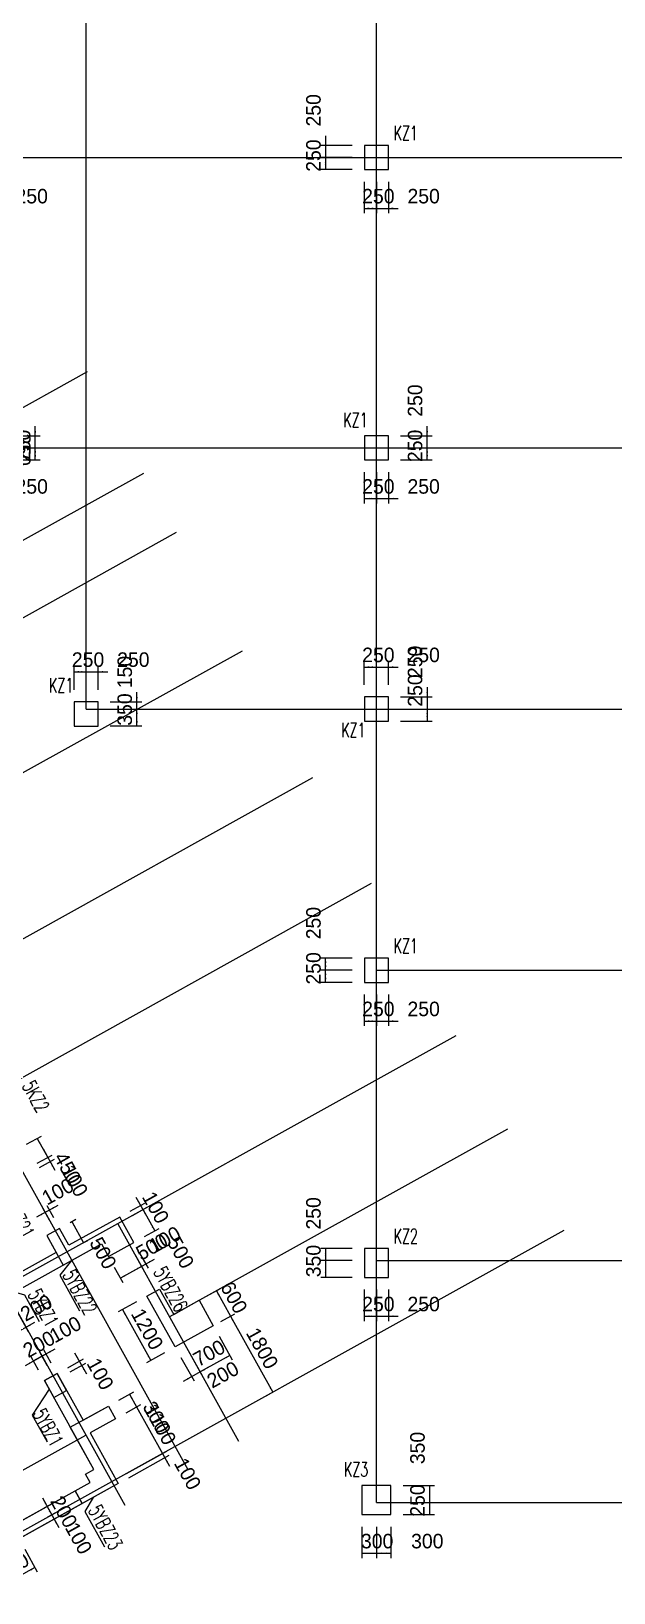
# Model space of a CAD drawing. Extents: x 387171 to 699106, y 11966 to 245688.
# Drawn here: x 517524 to 529563, y 98222 to 130499 of the extents above; entities that cross this region are included whole.
import ezdxf

# ---------------------------------------------------------------- set-up
doc = ezdxf.new("R2010")
doc.units = 0
doc.header["$LTSCALE"] = 100
doc.header["$MEASUREMENT"] = 0
for name, color, linetype in [('22000', 2, 'Continuous'), ('b边缘构件', 235, 'Continuous'), ('COLU', 7, 'Continuous'), ('DIM', 3, 'Continuous'), ('DOTE', 253, 'Continuous'), ('NUM', 7, 'Continuous'), ('wall-主楼', 2, 'Continuous'), ('Y阴影', 254, 'Continuous'), ('小尺寸', 4, 'Continuous'), ('边缘构件标注', 1, 'Continuous')]:
    doc.layers.add(name, color=color, linetype=linetype)
doc.styles.get("Standard").update_dxf_attribs({"font": 'standard'})
doc.styles.add('tk', font='tk')
doc.dimstyles.get("Standard").update_dxf_attribs({"dimtxt": 300, "dimasz": 100, "dimexe": 100, "dimexo": 250, "dimgap": 100, "dimtad": 0, "dimtoh": 1, "dimdec": 0, "dimdsep": 46, "dimcen": 0.09, "dimclrt": 7, "dimadec": 0, "dimazin": 0, "dimtfac": 1, "dimtdec": 4, "dimtofl": 0, "dimtmove": 0, "dimatfit": 3, "dimfxl": 1, "dimtolj": 1, "dimtzin": 0, "dimarcsym": 0})

# ---------------------------------------------------------------- blocks, each defined once
blk = doc.blocks.new('*D742')
at = {"layer": '小尺寸', "color": 0, "linetype": 'ByBlock', "lineweight": -2}
for p, q in [((517429, 107493), (517735, 107662)), ((517648, 107614), (517866, 107220)), ((517648, 107099), (517954, 107269))]:
    blk.add_line(p, q, dxfattribs=at)
for points in [[(517648, 107614), (517711, 107535), (517682, 107518)], [(517866, 107220), (517803, 107300), (517832, 107316)]]:
    blk.add_solid(points, dxfattribs=at)
at = {"layer": '小尺寸', "color": 7, "linetype": 'Continuous', "lineweight": -2, "insert": (518274, 107002), "char_height": 300, "width": 576.67, "attachment_point": 5, "rotation": 299.0454, "style": 'tk'}
blk.add_mtext('450', dxfattribs=at)
blk = doc.blocks.new('*D1671')
at = {"layer": '小尺寸', "color": 0, "linetype": 'ByBlock', "lineweight": -2}
for p, q in [((517648, 107099), (517954, 107269)), ((517696, 107012), (518002, 107182)), ((517769, 107395), (518012, 106958))]:
    blk.add_line(p, q, dxfattribs=at)
for points in [[(517866, 107220), (517803, 107300), (517832, 107316)], [(517915, 107133), (517978, 107054), (517949, 107038)]]:
    blk.add_solid(points, dxfattribs=at)
at = {"layer": '小尺寸', "color": 7, "linetype": 'Continuous', "lineweight": -2, "insert": (518420, 106738), "char_height": 300, "width": 476.67, "attachment_point": 5, "rotation": 299.0454, "style": 'tk'}
blk.add_mtext('100', dxfattribs=at)
blk = doc.blocks.new('*D1265')
at = {"layer": '小尺寸', "color": 0, "linetype": 'ByBlock', "lineweight": -2}
for p, q in [((518074, 106230), (517636, 105987)), ((517988, 105972), (517850, 106220)), ((517900, 105924), (517763, 106171))]:
    blk.add_line(p, q, dxfattribs=at)
for points in [[(517899, 106133), (517978, 106196), (517994, 106167)], [(517811, 106084), (517732, 106021), (517716, 106050)]]:
    blk.add_solid(points, dxfattribs=at)
at = {"layer": '小尺寸', "color": 7, "linetype": 'Continuous', "lineweight": -2, "insert": (518073, 106515), "char_height": 300, "width": 476.67, "attachment_point": 5, "rotation": 29.0454, "style": 'tk'}
blk.add_mtext('100', dxfattribs=at)
blk = doc.blocks.new('*D2150')
at = {"layer": '小尺寸', "color": 0, "linetype": 'ByBlock', "lineweight": -2}
for p, q in [((519571, 106108), (519873, 106276)), ((519689, 106402), (519932, 105965)), ((519619, 106021), (519922, 106189))]:
    blk.add_line(p, q, dxfattribs=at)
for points in [[(519786, 106228), (519723, 106307), (519752, 106323)], [(519834, 106140), (519898, 106061), (519868, 106045)]]:
    blk.add_solid(points, dxfattribs=at)
at = {"layer": '小尺寸', "color": 7, "linetype": 'Continuous', "lineweight": -2, "insert": (520095, 106186), "char_height": 300, "width": 476.67, "attachment_point": 5, "rotation": 299.0454, "style": 'tk'}
blk.add_mtext('100', dxfattribs=at)
blk = doc.blocks.new('*D2031')
at = {"layer": '小尺寸', "color": 0, "linetype": 'ByBlock', "lineweight": -2}
for p, q in [((519619, 106021), (519922, 106189)), ((519834, 106140), (520077, 105703)), ((519862, 105584), (520165, 105752))]:
    blk.add_line(p, q, dxfattribs=at)
for points in [[(519834, 106140), (519898, 106061), (519868, 106045)], [(520077, 105703), (520014, 105782), (520043, 105799)]]:
    blk.add_solid(points, dxfattribs=at)
at = {"layer": '小尺寸', "color": 7, "linetype": 'Continuous', "lineweight": -2, "insert": (520612, 105255), "char_height": 300, "width": 566.67, "attachment_point": 5, "rotation": 299.0454, "style": 'tk'}
blk.add_mtext('500', dxfattribs=at)
blk = doc.blocks.new('*D1810')
at = {"layer": '小尺寸', "color": 0, "linetype": 'ByBlock', "lineweight": -2}
for p, q in [((521406, 103524), (521676, 103039)), ((520794, 103184), (521064, 102699)), ((521627, 103126), (521015, 102786))]:
    blk.add_line(p, q, dxfattribs=at)
for points in [[(521627, 103126), (521548, 103063), (521532, 103092)], [(521015, 102786), (521095, 102850), (521111, 102820)]]:
    blk.add_solid(points, dxfattribs=at)
at = {"layer": '小尺寸', "color": 7, "linetype": 'Continuous', "lineweight": -2, "insert": (521200, 103175), "char_height": 300, "width": 566.67, "attachment_point": 5, "rotation": 29.0454, "style": 'tk'}
blk.add_mtext('700', dxfattribs=at)
blk = doc.blocks.new('*D2563')
at = {"layer": '小尺寸', "color": 0, "linetype": 'ByBlock', "lineweight": -2}
for p, q in [((520619, 103087), (520889, 102602)), ((520794, 103184), (521064, 102699)), ((521190, 102884), (520665, 102592))]:
    blk.add_line(p, q, dxfattribs=at)
for points in [[(520840, 102689), (520761, 102626), (520745, 102655)], [(521015, 102786), (521095, 102850), (521111, 102820)]]:
    blk.add_solid(points, dxfattribs=at)
at = {"layer": '小尺寸', "color": 7, "linetype": 'Continuous', "lineweight": -2, "insert": (521485, 102731), "char_height": 300, "width": 566.67, "attachment_point": 5, "rotation": 29.0454, "style": 'tk'}
blk.add_mtext('200', dxfattribs=at)
blk = doc.blocks.new('*D2293')
at = {"layer": '小尺寸', "color": 0, "linetype": 'ByBlock', "lineweight": -2}
for p, q in [((519765, 105244), (519940, 104929)), ((520066, 105114), (519629, 104871)), ((519678, 105195), (519852, 104881))]:
    blk.add_line(p, q, dxfattribs=at)
for points in [[(519804, 104968), (519724, 104905), (519708, 104934)], [(519891, 105017), (519970, 105080), (519987, 105051)]]:
    blk.add_solid(points, dxfattribs=at)
at = {"layer": '小尺寸', "color": 7, "linetype": 'Continuous', "lineweight": -2, "insert": (520286, 105522), "char_height": 300, "width": 476.67, "attachment_point": 5, "rotation": 29.0454, "style": 'tk'}
blk.add_mtext('100', dxfattribs=at)
blk = doc.blocks.new('*D3406')
at = {"layer": '小尺寸', "color": 0, "linetype": 'ByBlock', "lineweight": -2}
for p, q in [((521149, 104354), (521438, 104514)), ((521350, 104465), (521641, 103941)), ((521440, 103829), (521729, 103990))]:
    blk.add_line(p, q, dxfattribs=at)
for points in [[(521350, 104465), (521413, 104386), (521384, 104370)], [(521641, 103941), (521578, 104020), (521607, 104037)]]:
    blk.add_solid(points, dxfattribs=at)
at = {"layer": '小尺寸', "color": 7, "linetype": 'Continuous', "lineweight": -2, "insert": (521714, 104325), "char_height": 300, "width": 556.67, "attachment_point": 5, "rotation": 299.0454, "style": 'tk'}
blk.add_mtext('600', dxfattribs=at)
blk = doc.blocks.new('*D3154')
at = {"layer": '小尺寸', "color": 0, "linetype": 'ByBlock', "lineweight": -2}
for p, q in [((516997, 104049), (517289, 103523)), ((517171, 104146), (517464, 103620)), ((517590, 103805), (517065, 103514))]:
    blk.add_line(p, q, dxfattribs=at)
for points in [[(517240, 103611), (517161, 103548), (517145, 103577)], [(517415, 103708), (517494, 103771), (517511, 103742)]]:
    blk.add_solid(points, dxfattribs=at)
at = {"layer": '小尺寸', "color": 7, "linetype": 'Continuous', "lineweight": -2, "insert": (517629, 104112), "char_height": 300, "width": 566.67, "attachment_point": 5, "rotation": 29.0454, "style": 'tk'}
blk.add_mtext('200', dxfattribs=at)
blk = doc.blocks.new('*D3905')
at = {"layer": '小尺寸', "color": 0, "linetype": 'ByBlock', "lineweight": -2}
for p, q in [((519337, 102204), (519644, 102374)), ((519556, 102326), (519702, 102063)), ((519483, 101941), (519789, 102112))]:
    blk.add_line(p, q, dxfattribs=at)
for points in [[(519556, 102326), (519619, 102246), (519590, 102230)], [(519702, 102063), (519639, 102143), (519668, 102159)]]:
    blk.add_solid(points, dxfattribs=at)
at = {"layer": '小尺寸', "color": 7, "linetype": 'Continuous', "lineweight": -2, "insert": (520107, 101850), "char_height": 300, "width": 566.67, "attachment_point": 5, "rotation": 299.0454, "style": 'tk'}
blk.add_mtext('300', dxfattribs=at)
blk = doc.blocks.new('*D3660')
at = {"layer": '小尺寸', "color": 0, "linetype": 'ByBlock', "lineweight": -2}
for p, q in [((519483, 101941), (519789, 102112)), ((519702, 102063), (520236, 101101)), ((520017, 100980), (520324, 101150))]:
    blk.add_line(p, q, dxfattribs=at)
for points in [[(519702, 102063), (519765, 101984), (519736, 101968)], [(520236, 101101), (520173, 101181), (520202, 101197)]]:
    blk.add_solid(points, dxfattribs=at)
at = {"layer": '小尺寸', "color": 7, "linetype": 'Continuous', "lineweight": -2, "insert": (520188, 101704), "char_height": 300, "width": 685, "attachment_point": 5, "rotation": 299.0454, "style": 'tk'}
blk.add_mtext('1100', dxfattribs=at)
blk = doc.blocks.new('*D3539')
at = {"layer": '小尺寸', "color": 0, "linetype": 'ByBlock', "lineweight": -2}
for p, q in [((518010, 103255), (517572, 103013)), ((517851, 102923), (517699, 103197)), ((517939, 102971), (517786, 103246))]:
    blk.add_line(p, q, dxfattribs=at)
for points in [[(517747, 103110), (517668, 103047), (517652, 103076)], [(517835, 103158), (517914, 103221), (517930, 103192)]]:
    blk.add_solid(points, dxfattribs=at)
at = {"layer": '小尺寸', "color": 7, "linetype": 'Continuous', "lineweight": -2, "insert": (518229, 103663), "char_height": 300, "width": 476.67, "attachment_point": 5, "rotation": 29.0454, "style": 'tk'}
blk.add_mtext('100', dxfattribs=at)
blk = doc.blocks.new('*D4460')
at = {"layer": '小尺寸', "color": 0, "linetype": 'ByBlock', "lineweight": -2}
for p, q in [((517922, 103207), (517398, 102915)), ((517676, 102825), (517524, 103100)), ((517851, 102923), (517699, 103197))]:
    blk.add_line(p, q, dxfattribs=at)
for points in [[(517572, 103013), (517493, 102949), (517477, 102979)], [(517747, 103110), (517827, 103173), (517843, 103144)]]:
    blk.add_solid(points, dxfattribs=at)
at = {"layer": '小尺寸', "color": 7, "linetype": 'Continuous', "lineweight": -2, "insert": (517683, 103360), "char_height": 300, "width": 566.67, "attachment_point": 5, "rotation": 29.0454, "style": 'tk'}
blk.add_mtext('200', dxfattribs=at)
blk = doc.blocks.new('*D4053')
at = {"layer": '小尺寸', "color": 0, "linetype": 'ByBlock', "lineweight": -2}
for p, q in [((518279, 102874), (518606, 103056)), ((518327, 102787), (518654, 102968)), ((518421, 103182), (518664, 102745))]:
    blk.add_line(p, q, dxfattribs=at)
for points in [[(518518, 103007), (518455, 103086), (518484, 103102)], [(518567, 102920), (518630, 102840), (518601, 102824)]]:
    blk.add_solid(points, dxfattribs=at)
at = {"layer": '小尺寸', "color": 7, "linetype": 'Continuous', "lineweight": -2, "insert": (518950, 102745), "char_height": 300, "width": 476.67, "attachment_point": 5, "rotation": 299.0454, "style": 'tk'}
blk.add_mtext('100', dxfattribs=at)
blk = doc.blocks.new('*D226')
at = {"layer": '小尺寸', "color": 0, "linetype": 'ByBlock', "lineweight": -2}
for p, q in [((517755, 100181), (518046, 99657)), ((518215, 100208), (517765, 99958)), ((518312, 100033), (517862, 99783))]:
    blk.add_line(p, q, dxfattribs=at)
for points in [[(517852, 100006), (517789, 100086), (517818, 100102)], [(517949, 99831), (518012, 99752), (517983, 99736)]]:
    blk.add_solid(points, dxfattribs=at)
at = {"layer": '小尺寸', "color": 7, "linetype": 'Continuous', "lineweight": -2, "insert": (518199, 99896), "char_height": 300, "width": 566.67, "attachment_point": 5, "rotation": 299.0454, "style": 'tk'}
blk.add_mtext('200', dxfattribs=at)
blk = doc.blocks.new('*D107')
at = {"layer": '小尺寸', "color": 0, "linetype": 'ByBlock', "lineweight": -2}
for p, q in [((517852, 100006), (518095, 99569)), ((518312, 100033), (517862, 99783)), ((518361, 99945), (517910, 99695))]:
    blk.add_line(p, q, dxfattribs=at)
for points in [[(517949, 99831), (517886, 99911), (517915, 99927)], [(517998, 99744), (518061, 99665), (518032, 99648)]]:
    blk.add_solid(points, dxfattribs=at)
at = {"layer": '小尺寸', "color": 7, "linetype": 'Continuous', "lineweight": -2, "insert": (518503, 99349), "char_height": 300, "width": 476.67, "attachment_point": 5, "rotation": 299.0454, "style": 'tk'}
blk.add_mtext('100', dxfattribs=at)
blk = doc.blocks.new('*D1057')
at = {"layer": '小尺寸', "color": 0, "linetype": 'ByBlock', "lineweight": -2}
for p, q in [((517389, 99120), (517648, 98654)), ((516734, 98756), (516993, 98290)), ((517600, 98741), (516944, 98377))]:
    blk.add_line(p, q, dxfattribs=at)
for points in [[(517600, 98741), (517520, 98678), (517504, 98707)], [(516944, 98377), (517023, 98440), (517040, 98411)]]:
    blk.add_solid(points, dxfattribs=at)
at = {"layer": '小尺寸', "color": 7, "linetype": 'Continuous', "lineweight": -2, "insert": (517150, 98778), "char_height": 300, "width": 566.67, "attachment_point": 5, "rotation": 29.0454, "style": 'tk'}
blk.add_mtext('750', dxfattribs=at)
blk = doc.blocks.new('*D2709')
at = {"layer": '小尺寸', "color": 0, "linetype": 'ByBlock', "lineweight": -2}
for p, q in [((519240, 104952), (519415, 104638)), ((519804, 104968), (519366, 104725)), ((519678, 105195), (519852, 104881))]:
    blk.add_line(p, q, dxfattribs=at)
for points in [[(519804, 104968), (519724, 104905), (519708, 104934)], [(519366, 104725), (519446, 104788), (519462, 104759)]]:
    blk.add_solid(points, dxfattribs=at)
at = {"layer": '小尺寸', "color": 7, "linetype": 'Continuous', "lineweight": -2, "insert": (520017, 105373), "char_height": 300, "width": 566.67, "attachment_point": 5, "rotation": 29.0454, "style": 'tk'}
blk.add_mtext('500', dxfattribs=at)
blk = doc.blocks.new('*D1313')
at = {"layer": '小尺寸', "color": 0, "linetype": 'ByBlock', "lineweight": -2}
for p, q in [((519697, 104233), (519324, 104026)), ((519411, 104075), (519994, 103026)), ((520279, 103184), (519906, 102977))]:
    blk.add_line(p, q, dxfattribs=at)
for points in [[(519411, 104075), (519474, 103995), (519445, 103979)], [(519994, 103026), (519931, 103105), (519960, 103121)]]:
    blk.add_solid(points, dxfattribs=at)
at = {"layer": '小尺寸', "color": 7, "linetype": 'Continuous', "lineweight": -2, "insert": (519921, 103672), "char_height": 300, "width": 690, "attachment_point": 5, "rotation": 299.0454, "style": 'tk'}
blk.add_mtext('1200', dxfattribs=at)
blk = doc.blocks.new('*D2200')
at = {"layer": '小尺寸', "color": 0, "linetype": 'ByBlock', "lineweight": -2}
for p, q in [((521503, 103864), (521729, 103990)), ((521641, 103941), (522515, 102367)), ((522377, 102290), (522603, 102416))]:
    blk.add_line(p, q, dxfattribs=at)
for points in [[(521641, 103941), (521705, 103862), (521675, 103846)], [(522515, 102367), (522452, 102447), (522481, 102463)]]:
    blk.add_solid(points, dxfattribs=at)
at = {"layer": '小尺寸', "color": 7, "linetype": 'Continuous', "lineweight": -2, "insert": (522297, 103276), "char_height": 300, "width": 690, "attachment_point": 5, "rotation": 299.0454, "style": 'tk'}
blk.add_mtext('1800', dxfattribs=at)
blk = doc.blocks.new('*D2074')
at = {"layer": '小尺寸', "color": 0, "linetype": 'ByBlock', "lineweight": -2}
for p, q in [((519492, 100688), (520324, 101150)), ((519541, 100601), (520372, 101063)), ((520139, 101276), (520382, 100839))]:
    blk.add_line(p, q, dxfattribs=at)
for points in [[(520236, 101101), (520173, 101181), (520202, 101197)], [(520285, 101014), (520348, 100935), (520319, 100919)]]:
    blk.add_solid(points, dxfattribs=at)
at = {"layer": '小尺寸', "color": 7, "linetype": 'Continuous', "lineweight": -2, "insert": (520756, 100680), "char_height": 300, "width": 476.67, "attachment_point": 5, "rotation": 299.0454, "style": 'tk'}
blk.add_mtext('100', dxfattribs=at)
blk = doc.blocks.new('*D3037')
at = {"layer": '小尺寸', "color": 0, "linetype": 'ByBlock', "lineweight": -2}
for p, q in [((518328, 105875), (518449, 105943)), ((518362, 105894), (518605, 105457)), ((518570, 105438), (518692, 105506))]:
    blk.add_line(p, q, dxfattribs=at)
for points in [[(518362, 105894), (518425, 105815), (518396, 105799)], [(518605, 105457), (518542, 105536), (518571, 105553)]]:
    blk.add_solid(points, dxfattribs=at)
at = {"layer": '小尺寸', "color": 7, "linetype": 'Continuous', "lineweight": -2, "insert": (519009, 105243), "char_height": 300, "width": 566.67, "attachment_point": 5, "rotation": 299.0454, "style": 'tk'}
blk.add_mtext('500', dxfattribs=at)
blk = doc.blocks.new('*D2966')
at = {"layer": 'DIM', "color": 0, "linetype": 'ByBlock', "lineweight": -2}
for p, q in [((518408, 116888), (518408, 117358)), ((518408, 117258), (518658, 117258)), ((518658, 116888), (518658, 117358))]:
    blk.add_line(p, q, dxfattribs=at)
for points in [[(518408, 117258), (518508, 117275), (518508, 117242)], [(518658, 117258), (518558, 117242), (518558, 117275)]]:
    blk.add_solid(points, dxfattribs=at)
at = {"layer": 'DIM', "color": 7, "linetype": 'Continuous', "lineweight": -2, "insert": (518698, 117508), "char_height": 300, "width": 566.67, "attachment_point": 5, "style": 'tk'}
blk.add_mtext('250', dxfattribs=at)
blk = doc.blocks.new('*D2835')
at = {"layer": 'DIM', "color": 0, "linetype": 'ByBlock', "lineweight": -2}
for p, q in [((518458, 117258), (519108, 117258)), ((518658, 116888), (518658, 117358)), ((518908, 116888), (518908, 117358))]:
    blk.add_line(p, q, dxfattribs=at)
for points in [[(518658, 117258), (518558, 117242), (518558, 117275)], [(518908, 117258), (519008, 117275), (519008, 117242)]]:
    blk.add_solid(points, dxfattribs=at)
at = {"layer": 'DIM', "color": 7, "linetype": 'Continuous', "lineweight": -2, "insert": (519634, 117508), "char_height": 300, "width": 566.67, "attachment_point": 5, "style": 'tk'}
blk.add_mtext('250', dxfattribs=at)
blk = doc.blocks.new('*D3747')
at = {"layer": 'DIM', "color": 0, "linetype": 'ByBlock', "lineweight": -2}
for p, q in [((519158, 116488), (519808, 116488)), ((519708, 116138), (519708, 116488)), ((519158, 116138), (519808, 116138))]:
    blk.add_line(p, q, dxfattribs=at)
for points in [[(519708, 116488), (519725, 116388), (519691, 116388)], [(519708, 116138), (519691, 116238), (519725, 116238)]]:
    blk.add_solid(points, dxfattribs=at)
at = {"layer": 'DIM', "color": 7, "linetype": 'Continuous', "lineweight": -2, "insert": (519458, 116478), "char_height": 300, "width": 566.67, "attachment_point": 5, "rotation": 90, "style": 'tk'}
blk.add_mtext('350', dxfattribs=at)
blk = doc.blocks.new('*D3350')
at = {"layer": 'DIM', "color": 0, "linetype": 'ByBlock', "lineweight": -2}
for p, q in [((519158, 116638), (519808, 116638)), ((519708, 116288), (519708, 116838)), ((519158, 116488), (519808, 116488))]:
    blk.add_line(p, q, dxfattribs=at)
for points in [[(519708, 116638), (519691, 116738), (519725, 116738)], [(519708, 116488), (519725, 116388), (519691, 116388)]]:
    blk.add_solid(points, dxfattribs=at)
at = {"layer": 'DIM', "color": 7, "linetype": 'Continuous', "lineweight": -2, "insert": (519458, 117253), "char_height": 300, "width": 476.67, "attachment_point": 5, "rotation": 90, "style": 'tk'}
blk.add_mtext('150', dxfattribs=at)
blk = doc.blocks.new('*D658')
at = {"layer": 'DIM', "color": 0, "linetype": 'ByBlock', "lineweight": -2}
for p, q in [((516558, 127388), (516558, 126738)), ((516808, 127388), (516808, 126738)), ((516358, 126838), (517008, 126838))]:
    blk.add_line(p, q, dxfattribs=at)
for points in [[(516558, 126838), (516458, 126821), (516458, 126855)], [(516808, 126838), (516908, 126855), (516908, 126821)]]:
    blk.add_solid(points, dxfattribs=at)
at = {"layer": 'DIM', "color": 7, "linetype": 'Continuous', "lineweight": -2, "insert": (517534, 127088), "char_height": 300, "width": 566.67, "attachment_point": 5, "style": 'tk'}
blk.add_mtext('250', dxfattribs=at)
blk = doc.blocks.new('*D1120')
at = {"layer": 'DIM', "color": 0, "linetype": 'ByBlock', "lineweight": -2}
for p, q in [((523608, 128338), (523608, 127688)), ((524158, 128138), (523508, 128138)), ((524158, 127888), (523508, 127888))]:
    blk.add_line(p, q, dxfattribs=at)
for points in [[(523608, 128138), (523591, 128238), (523625, 128238)], [(523608, 127888), (523625, 127788), (523591, 127788)]]:
    blk.add_solid(points, dxfattribs=at)
at = {"layer": 'DIM', "color": 7, "linetype": 'Continuous', "lineweight": -2, "insert": (523358, 128864), "char_height": 300, "width": 566.67, "attachment_point": 5, "rotation": 90, "style": 'tk'}
blk.add_mtext('250', dxfattribs=at)
blk = doc.blocks.new('*D862')
at = {"layer": 'DIM', "color": 0, "linetype": 'ByBlock', "lineweight": -2}
for p, q in [((524158, 127888), (523508, 127888)), ((523608, 127888), (523608, 127638)), ((524158, 127638), (523508, 127638))]:
    blk.add_line(p, q, dxfattribs=at)
for points in [[(523608, 127888), (523625, 127788), (523591, 127788)], [(523608, 127638), (523591, 127738), (523625, 127738)]]:
    blk.add_solid(points, dxfattribs=at)
at = {"layer": 'DIM', "color": 7, "linetype": 'Continuous', "lineweight": -2, "insert": (523358, 127928), "char_height": 300, "width": 566.67, "attachment_point": 5, "rotation": 90, "style": 'tk'}
blk.add_mtext('250', dxfattribs=at)
blk = doc.blocks.new('*D1906')
at = {"layer": 'DIM', "color": 0, "linetype": 'ByBlock', "lineweight": -2}
for p, q in [((524408, 127388), (524408, 126738)), ((524658, 127388), (524658, 126738)), ((524408, 126838), (524658, 126838))]:
    blk.add_line(p, q, dxfattribs=at)
for points in [[(524408, 126838), (524508, 126855), (524508, 126821)], [(524658, 126838), (524558, 126821), (524558, 126855)]]:
    blk.add_solid(points, dxfattribs=at)
at = {"layer": 'DIM', "color": 7, "linetype": 'Continuous', "lineweight": -2, "insert": (524698, 127088), "char_height": 300, "width": 566.67, "attachment_point": 5, "style": 'tk'}
blk.add_mtext('250', dxfattribs=at)
blk = doc.blocks.new('*D1661')
at = {"layer": 'DIM', "color": 0, "linetype": 'ByBlock', "lineweight": -2}
for p, q in [((524658, 127388), (524658, 126738)), ((524908, 127388), (524908, 126738)), ((524458, 126838), (525108, 126838))]:
    blk.add_line(p, q, dxfattribs=at)
for points in [[(524658, 126838), (524558, 126821), (524558, 126855)], [(524908, 126838), (525008, 126855), (525008, 126821)]]:
    blk.add_solid(points, dxfattribs=at)
at = {"layer": 'DIM', "color": 7, "linetype": 'Continuous', "lineweight": -2, "insert": (525634, 127088), "char_height": 300, "width": 566.67, "attachment_point": 5, "style": 'tk'}
blk.add_mtext('250', dxfattribs=at)
blk = doc.blocks.new('*D3745')
at = {"layer": 'DIM', "color": 0, "linetype": 'ByBlock', "lineweight": -2}
for p, q in [((516558, 121388), (516558, 120738)), ((516808, 121388), (516808, 120738)), ((516358, 120838), (517008, 120838))]:
    blk.add_line(p, q, dxfattribs=at)
for points in [[(516558, 120838), (516458, 120821), (516458, 120855)], [(516808, 120838), (516908, 120855), (516908, 120821)]]:
    blk.add_solid(points, dxfattribs=at)
at = {"layer": 'DIM', "color": 7, "linetype": 'Continuous', "lineweight": -2, "insert": (517534, 121088), "char_height": 300, "width": 566.67, "attachment_point": 5, "style": 'tk'}
blk.add_mtext('250', dxfattribs=at)
blk = doc.blocks.new('*D3349')
at = {"layer": 'DIM', "color": 0, "linetype": 'ByBlock', "lineweight": -2}
for p, q in [((517058, 121888), (517708, 121888)), ((517608, 121638), (517608, 121888)), ((517058, 121638), (517708, 121638))]:
    blk.add_line(p, q, dxfattribs=at)
for points in [[(517608, 121888), (517625, 121788), (517591, 121788)], [(517608, 121638), (517591, 121738), (517625, 121738)]]:
    blk.add_solid(points, dxfattribs=at)
at = {"layer": 'DIM', "color": 7, "linetype": 'Continuous', "lineweight": -2, "insert": (517358, 121928), "char_height": 300, "width": 566.67, "attachment_point": 5, "rotation": 90, "style": 'tk'}
blk.add_mtext('250', dxfattribs=at)
blk = doc.blocks.new('*D4237')
at = {"layer": 'DIM', "color": 0, "linetype": 'ByBlock', "lineweight": -2}
for p, q in [((517608, 121688), (517608, 122338)), ((517058, 122138), (517708, 122138)), ((517058, 121888), (517708, 121888))]:
    blk.add_line(p, q, dxfattribs=at)
for points in [[(517608, 122138), (517591, 122238), (517625, 122238)], [(517608, 121888), (517625, 121788), (517591, 121788)]]:
    blk.add_solid(points, dxfattribs=at)
at = {"layer": 'DIM', "color": 7, "linetype": 'Continuous', "lineweight": -2, "insert": (517358, 121848), "char_height": 300, "width": 566.67, "attachment_point": 5, "rotation": 270, "style": 'tk'}
blk.add_mtext('250', dxfattribs=at)
blk = doc.blocks.new('*D2543')
at = {"layer": 'DIM', "color": 0, "linetype": 'ByBlock', "lineweight": -2}
for p, q in [((524408, 121388), (524408, 120738)), ((524658, 121388), (524658, 120738)), ((524408, 120838), (524658, 120838))]:
    blk.add_line(p, q, dxfattribs=at)
for points in [[(524408, 120838), (524508, 120855), (524508, 120821)], [(524658, 120838), (524558, 120821), (524558, 120855)]]:
    blk.add_solid(points, dxfattribs=at)
at = {"layer": 'DIM', "color": 7, "linetype": 'Continuous', "lineweight": -2, "insert": (524698, 121088), "char_height": 300, "width": 566.67, "attachment_point": 5, "style": 'tk'}
blk.add_mtext('250', dxfattribs=at)
blk = doc.blocks.new('*D3476')
at = {"layer": 'DIM', "color": 0, "linetype": 'ByBlock', "lineweight": -2}
for p, q in [((524658, 121388), (524658, 120738)), ((524908, 121388), (524908, 120738)), ((524458, 120838), (525108, 120838))]:
    blk.add_line(p, q, dxfattribs=at)
for points in [[(524658, 120838), (524558, 120821), (524558, 120855)], [(524908, 120838), (525008, 120855), (525008, 120821)]]:
    blk.add_solid(points, dxfattribs=at)
at = {"layer": 'DIM', "color": 7, "linetype": 'Continuous', "lineweight": -2, "insert": (525634, 121088), "char_height": 300, "width": 566.67, "attachment_point": 5, "style": 'tk'}
blk.add_mtext('250', dxfattribs=at)
blk = doc.blocks.new('*D3353')
at = {"layer": 'DIM', "color": 0, "linetype": 'ByBlock', "lineweight": -2}
for p, q in [((525158, 121888), (525808, 121888)), ((525708, 121638), (525708, 121888)), ((525158, 121638), (525808, 121638))]:
    blk.add_line(p, q, dxfattribs=at)
for points in [[(525708, 121888), (525725, 121788), (525691, 121788)], [(525708, 121638), (525691, 121738), (525725, 121738)]]:
    blk.add_solid(points, dxfattribs=at)
at = {"layer": 'DIM', "color": 7, "linetype": 'Continuous', "lineweight": -2, "insert": (525458, 121928), "char_height": 300, "width": 566.67, "attachment_point": 5, "rotation": 90, "style": 'tk'}
blk.add_mtext('250', dxfattribs=at)
blk = doc.blocks.new('*D4170')
at = {"layer": 'DIM', "color": 0, "linetype": 'ByBlock', "lineweight": -2}
for p, q in [((525708, 121688), (525708, 122338)), ((525158, 122138), (525808, 122138)), ((525158, 121888), (525808, 121888))]:
    blk.add_line(p, q, dxfattribs=at)
for points in [[(525708, 122138), (525691, 122238), (525725, 122238)], [(525708, 121888), (525725, 121788), (525691, 121788)]]:
    blk.add_solid(points, dxfattribs=at)
at = {"layer": 'DIM', "color": 7, "linetype": 'Continuous', "lineweight": -2, "insert": (525458, 122864), "char_height": 300, "width": 566.67, "attachment_point": 5, "rotation": 90, "style": 'tk'}
blk.add_mtext('250', dxfattribs=at)
blk = doc.blocks.new('*D688')
at = {"layer": 'DIM', "color": 0, "linetype": 'ByBlock', "lineweight": -2}
for p, q in [((525708, 116938), (525708, 116288)), ((525158, 116738), (525808, 116738)), ((525158, 116488), (525808, 116488))]:
    blk.add_line(p, q, dxfattribs=at)
for points in [[(525708, 116738), (525691, 116838), (525725, 116838)], [(525708, 116488), (525725, 116388), (525691, 116388)]]:
    blk.add_solid(points, dxfattribs=at)
at = {"layer": 'DIM', "color": 7, "linetype": 'Continuous', "lineweight": -2, "insert": (525458, 117464), "char_height": 300, "width": 566.67, "attachment_point": 5, "rotation": 90, "style": 'tk'}
blk.add_mtext('250', dxfattribs=at)
blk = doc.blocks.new('*D412')
at = {"layer": 'DIM', "color": 0, "linetype": 'ByBlock', "lineweight": -2}
for p, q in [((525158, 116488), (525808, 116488)), ((525158, 116238), (525808, 116238)), ((525708, 116488), (525708, 116238))]:
    blk.add_line(p, q, dxfattribs=at)
for points in [[(525708, 116488), (525725, 116388), (525691, 116388)], [(525708, 116238), (525691, 116338), (525725, 116338)]]:
    blk.add_solid(points, dxfattribs=at)
at = {"layer": 'DIM', "color": 7, "linetype": 'Continuous', "lineweight": -2, "insert": (525458, 116871), "char_height": 300, "width": 566.67, "attachment_point": 5, "rotation": 90, "style": 'tk'}
blk.add_mtext('250', dxfattribs=at)
blk = doc.blocks.new('*D1207')
at = {"layer": 'DIM', "color": 0, "linetype": 'ByBlock', "lineweight": -2}
for p, q in [((524408, 116988), (524408, 117456)), ((524408, 117356), (524658, 117356)), ((524658, 116988), (524658, 117456))]:
    blk.add_line(p, q, dxfattribs=at)
for points in [[(524408, 117356), (524508, 117373), (524508, 117340)], [(524658, 117356), (524558, 117340), (524558, 117373)]]:
    blk.add_solid(points, dxfattribs=at)
at = {"layer": 'DIM', "color": 7, "linetype": 'Continuous', "lineweight": -2, "insert": (524698, 117606), "char_height": 300, "width": 566.67, "attachment_point": 5, "style": 'tk'}
blk.add_mtext('250', dxfattribs=at)
blk = doc.blocks.new('*D1153')
at = {"layer": 'DIM', "color": 0, "linetype": 'ByBlock', "lineweight": -2}
for p, q in [((524458, 117356), (525108, 117356)), ((524658, 116988), (524658, 117456)), ((524908, 116988), (524908, 117456))]:
    blk.add_line(p, q, dxfattribs=at)
for points in [[(524658, 117356), (524558, 117340), (524558, 117373)], [(524908, 117356), (525008, 117373), (525008, 117340)]]:
    blk.add_solid(points, dxfattribs=at)
at = {"layer": 'DIM', "color": 7, "linetype": 'Continuous', "lineweight": -2, "insert": (525634, 117606), "char_height": 300, "width": 566.67, "attachment_point": 5, "style": 'tk'}
blk.add_mtext('250', dxfattribs=at)
blk = doc.blocks.new('*D1003')
at = {"layer": 'DIM', "color": 0, "linetype": 'ByBlock', "lineweight": -2}
for p, q in [((524408, 110588), (524408, 109938)), ((524658, 110588), (524658, 109938)), ((524408, 110038), (524658, 110038))]:
    blk.add_line(p, q, dxfattribs=at)
for points in [[(524408, 110038), (524508, 110055), (524508, 110021)], [(524658, 110038), (524558, 110021), (524558, 110055)]]:
    blk.add_solid(points, dxfattribs=at)
at = {"layer": 'DIM', "color": 7, "linetype": 'Continuous', "lineweight": -2, "insert": (524698, 110288), "char_height": 300, "width": 566.67, "attachment_point": 5, "style": 'tk'}
blk.add_mtext('250', dxfattribs=at)
blk = doc.blocks.new('*D902')
at = {"layer": 'DIM', "color": 0, "linetype": 'ByBlock', "lineweight": -2}
for p, q in [((524658, 110588), (524658, 109938)), ((524908, 110588), (524908, 109938)), ((524458, 110038), (525108, 110038))]:
    blk.add_line(p, q, dxfattribs=at)
for points in [[(524658, 110038), (524558, 110021), (524558, 110055)], [(524908, 110038), (525008, 110055), (525008, 110021)]]:
    blk.add_solid(points, dxfattribs=at)
at = {"layer": 'DIM', "color": 7, "linetype": 'Continuous', "lineweight": -2, "insert": (525634, 110288), "char_height": 300, "width": 566.67, "attachment_point": 5, "style": 'tk'}
blk.add_mtext('250', dxfattribs=at)
blk = doc.blocks.new('*D529')
at = {"layer": 'DIM', "color": 0, "linetype": 'ByBlock', "lineweight": -2}
for p, q in [((524158, 111088), (523508, 111088)), ((523608, 110838), (523608, 111088)), ((524158, 110838), (523508, 110838))]:
    blk.add_line(p, q, dxfattribs=at)
for points in [[(523608, 111088), (523625, 110988), (523591, 110988)], [(523608, 110838), (523591, 110938), (523625, 110938)]]:
    blk.add_solid(points, dxfattribs=at)
at = {"layer": 'DIM', "color": 7, "linetype": 'Continuous', "lineweight": -2, "insert": (523358, 111128), "char_height": 300, "width": 566.67, "attachment_point": 5, "rotation": 90, "style": 'tk'}
blk.add_mtext('250', dxfattribs=at)
blk = doc.blocks.new('*D1457')
at = {"layer": 'DIM', "color": 0, "linetype": 'ByBlock', "lineweight": -2}
for p, q in [((524158, 111338), (523508, 111338)), ((524158, 111088), (523508, 111088)), ((523608, 111088), (523608, 111338))]:
    blk.add_line(p, q, dxfattribs=at)
for points in [[(523608, 111338), (523625, 111238), (523591, 111238)], [(523608, 111088), (523591, 111188), (523625, 111188)]]:
    blk.add_solid(points, dxfattribs=at)
at = {"layer": 'DIM', "color": 7, "linetype": 'Continuous', "lineweight": -2, "insert": (523358, 112064), "char_height": 300, "width": 566.67, "attachment_point": 5, "rotation": 90, "style": 'tk'}
blk.add_mtext('250', dxfattribs=at)
blk = doc.blocks.new('*D3662')
at = {"layer": 'DIM', "color": 0, "linetype": 'ByBlock', "lineweight": -2}
for p, q in [((524158, 105338), (523508, 105338)), ((523608, 105338), (523608, 105088)), ((524158, 105088), (523508, 105088))]:
    blk.add_line(p, q, dxfattribs=at)
for points in [[(523608, 105338), (523625, 105238), (523591, 105238)], [(523608, 105088), (523591, 105188), (523625, 105188)]]:
    blk.add_solid(points, dxfattribs=at)
at = {"layer": 'DIM', "color": 7, "linetype": 'Continuous', "lineweight": -2, "insert": (523358, 106064), "char_height": 300, "width": 566.67, "attachment_point": 5, "rotation": 90, "style": 'tk'}
blk.add_mtext('250', dxfattribs=at)
blk = doc.blocks.new('*D3526')
at = {"layer": 'DIM', "color": 0, "linetype": 'ByBlock', "lineweight": -2}
for p, q in [((524158, 105088), (523508, 105088)), ((523608, 105088), (523608, 104738)), ((524158, 104738), (523508, 104738))]:
    blk.add_line(p, q, dxfattribs=at)
for points in [[(523608, 105088), (523625, 104988), (523591, 104988)], [(523608, 104738), (523591, 104838), (523625, 104838)]]:
    blk.add_solid(points, dxfattribs=at)
at = {"layer": 'DIM', "color": 7, "linetype": 'Continuous', "lineweight": -2, "insert": (523358, 105078), "char_height": 300, "width": 566.67, "attachment_point": 5, "rotation": 90, "style": 'tk'}
blk.add_mtext('350', dxfattribs=at)
blk = doc.blocks.new('*D4366')
at = {"layer": 'DIM', "color": 0, "linetype": 'ByBlock', "lineweight": -2}
for p, q in [((524408, 104488), (524408, 103838)), ((524658, 104488), (524658, 103838)), ((524408, 103938), (524658, 103938))]:
    blk.add_line(p, q, dxfattribs=at)
for points in [[(524408, 103938), (524508, 103955), (524508, 103921)], [(524658, 103938), (524558, 103921), (524558, 103955)]]:
    blk.add_solid(points, dxfattribs=at)
at = {"layer": 'DIM', "color": 7, "linetype": 'Continuous', "lineweight": -2, "insert": (524698, 104188), "char_height": 300, "width": 566.67, "attachment_point": 5, "style": 'tk'}
blk.add_mtext('250', dxfattribs=at)
blk = doc.blocks.new('*D4102')
at = {"layer": 'DIM', "color": 0, "linetype": 'ByBlock', "lineweight": -2}
for p, q in [((524658, 104488), (524658, 103838)), ((524908, 104488), (524908, 103838)), ((524458, 103938), (525108, 103938))]:
    blk.add_line(p, q, dxfattribs=at)
for points in [[(524658, 103938), (524558, 103921), (524558, 103955)], [(524908, 103938), (525008, 103955), (525008, 103921)]]:
    blk.add_solid(points, dxfattribs=at)
at = {"layer": 'DIM', "color": 7, "linetype": 'Continuous', "lineweight": -2, "insert": (525634, 104188), "char_height": 300, "width": 566.67, "attachment_point": 5, "style": 'tk'}
blk.add_mtext('250', dxfattribs=at)
blk = doc.blocks.new('*D405')
at = {"layer": 'DIM', "color": 0, "linetype": 'ByBlock', "lineweight": -2}
for p, q in [((525208, 100438), (525858, 100438)), ((525758, 100438), (525758, 100088)), ((525208, 100088), (525858, 100088))]:
    blk.add_line(p, q, dxfattribs=at)
for points in [[(525758, 100438), (525775, 100338), (525741, 100338)], [(525758, 100088), (525741, 100188), (525775, 100188)]]:
    blk.add_solid(points, dxfattribs=at)
at = {"layer": 'DIM', "color": 7, "linetype": 'Continuous', "lineweight": -2, "insert": (525508, 101214), "char_height": 300, "width": 566.67, "attachment_point": 5, "rotation": 90, "style": 'tk'}
blk.add_mtext('350', dxfattribs=at)
blk = doc.blocks.new('*D123')
at = {"layer": 'DIM', "color": 0, "linetype": 'ByBlock', "lineweight": -2}
for p, q in [((525208, 100088), (525858, 100088)), ((525758, 100088), (525758, 99838)), ((525208, 99838), (525858, 99838))]:
    blk.add_line(p, q, dxfattribs=at)
for points in [[(525758, 100088), (525775, 99988), (525741, 99988)], [(525758, 99838), (525741, 99938), (525775, 99938)]]:
    blk.add_solid(points, dxfattribs=at)
at = {"layer": 'DIM', "color": 7, "linetype": 'Continuous', "lineweight": -2, "insert": (525508, 100128), "char_height": 300, "width": 566.67, "attachment_point": 5, "rotation": 90, "style": 'tk'}
blk.add_mtext('250', dxfattribs=at)
blk = doc.blocks.new('*D1000')
at = {"layer": 'DIM', "color": 0, "linetype": 'ByBlock', "lineweight": -2}
for p, q in [((524358, 99588), (524358, 98938)), ((524658, 99588), (524658, 98938)), ((524358, 99038), (524658, 99038))]:
    blk.add_line(p, q, dxfattribs=at)
for points in [[(524358, 99038), (524458, 99055), (524458, 99021)], [(524658, 99038), (524558, 99021), (524558, 99055)]]:
    blk.add_solid(points, dxfattribs=at)
at = {"layer": 'DIM', "color": 7, "linetype": 'Continuous', "lineweight": -2, "insert": (524673, 99288), "char_height": 300, "width": 566.67, "attachment_point": 5, "style": 'tk'}
blk.add_mtext('300', dxfattribs=at)
blk = doc.blocks.new('*D895')
at = {"layer": 'DIM', "color": 0, "linetype": 'ByBlock', "lineweight": -2}
for p, q in [((524658, 99588), (524658, 98938)), ((524958, 99588), (524958, 98938)), ((524658, 99038), (524958, 99038))]:
    blk.add_line(p, q, dxfattribs=at)
for points in [[(524658, 99038), (524758, 99055), (524758, 99021)], [(524958, 99038), (524858, 99021), (524858, 99055)]]:
    blk.add_solid(points, dxfattribs=at)
at = {"layer": 'DIM', "color": 7, "linetype": 'Continuous', "lineweight": -2, "insert": (525709, 99288), "char_height": 300, "width": 566.67, "attachment_point": 5, "style": 'tk'}
blk.add_mtext('300', dxfattribs=at)

msp = doc.modelspace()

# ---------------------------------------------------------------- hatches: boundary and pattern name
at = {"layer": 'Y阴影'}
h = msp.add_hatch(dxfattribs=at)
h.set_pattern_fill('ANSI31', color=256, scale=25, angle=-60.95463, style=0)
h.set_pattern_definition([])
h.paths.add_polyline_path([(517846.8, 105608.2), (518186.6, 104996.2), (518973.4, 105433.2), (519119.1, 105170.9), (519643.6, 105462.2), (519352.3, 105986.7), (518303.2, 105404.1), (518109, 105753.8)], flags=0)
h = msp.add_hatch(dxfattribs=at)
h.set_pattern_fill('ANSI31', color=256, scale=25, angle=-60.95463, style=0)
h.set_pattern_definition([])
h.paths.add_polyline_path([(520993.4, 104267.5), (521284.7, 103742.9), (520497.9, 103306), (519915, 104354.9), (520177.3, 104500.6), (520468.9, 103976.2)], flags=0)
h = msp.add_hatch(dxfattribs=at)
h.set_pattern_fill('ANSI31', color=256, scale=25, angle=-60.95463, style=0)
h.set_pattern_definition([])
h.paths.add_polyline_path([(518060, 102752.6), (517797.7, 102606.9), (517991.9, 102257.2), (518254.2, 102402.9)], flags=0)
h = msp.add_hatch(dxfattribs=at)
h.set_pattern_fill('ANSI31', color=256, scale=25, angle=-60.95463, style=0)
h.set_pattern_definition([])
h.paths.add_polyline_path([(518739.5, 100499.1), (518642.4, 100673.9), (518817.3, 100771), (518331.7, 101645.4), (519118.5, 102082.4), (519264.1, 101820.1), (518739.6, 101528.8), (519322.3, 100479.5), (518579.2, 100066.9), (518433.5, 100329.1)], flags=0)

# ---------------------------------------------------------------- linework, layer by layer
at = {"layer": '22000', "linetype": 'Continuous'}
msp.add_lwpolyline([(512119.9, 98824.7), (512338.4, 98431.2), (512513.3, 98528.3), (512610.6, 98353.6), (516107.3, 100295.5), (516544.3, 99508.7), (516719.1, 99605.8), (516816.2, 99431), (518739.5, 100499.1), (518642.4, 100673.9), (518817.3, 100771), (517797.7, 102606.9), (518060, 102752.5), (518594, 101790.9), (519118.5, 102082.4), (519264.1, 101820.1), (518739.6, 101528.8), (519322.3, 100479.5), (516524.8, 98925.9), (515990.7, 99887.6), (512318.9, 97848.5), (511857.7, 98679), (512119.9, 98824.7)], dxfattribs=at)
at = {"layer": 'b边缘构件'}
for points in [[(517846.8, 105608.2), (518186.6, 104996.2), (518973.4, 105433.2), (519119.1, 105170.9), (519643.6, 105462.2), (519352.3, 105986.7), (518303.2, 105404.1), (518109, 105753.8), (517846.8, 105608.2)], [(518060, 102752.6), (517797.7, 102606.9), (517991.9, 102257.2), (518254.2, 102402.9), (518060, 102752.6)]]:
    msp.add_lwpolyline(points, dxfattribs=at)
for points in [[(520993.4, 104267.5), (521284.7, 103742.9), (520497.9, 103306), (519915, 104354.9), (520177.3, 104500.6), (520468.9, 103976.2), (520993.4, 104267.5)], [(518739.5, 100499.1), (518642.4, 100673.9), (518817.3, 100771), (518331.7, 101645.4), (519118.5, 102082.4), (519264.1, 101820.1), (518739.6, 101528.8), (519322.3, 100479.5), (518579.2, 100066.9), (518433.5, 100329.1)]]:
    msp.add_lwpolyline(points, close=True, dxfattribs=at)
at = {"layer": 'COLU'}
for points in [[(524408.1, 127637.9), (524908.1, 127637.9), (524908.1, 128137.9), (524408.1, 128137.9)], [(524408.1, 121637.9), (524908.1, 121637.9), (524908.1, 122137.9), (524408.1, 122137.9)], [(518408.1, 116137.9), (518908.1, 116137.9), (518908.1, 116637.9), (518408.1, 116637.9)], [(524408.1, 116237.9), (524908.1, 116237.9), (524908.1, 116737.9), (524408.1, 116737.9)], [(524408.1, 110837.9), (524908.1, 110837.9), (524908.1, 111337.9), (524408.1, 111337.9)], [(524408.1, 104737.9), (524908.1, 104737.9), (524908.1, 105337.9), (524408.1, 105337.9)], [(524358.1, 99837.9), (524958.1, 99837.9), (524958.1, 100437.9), (524358.1, 100437.9)]]:
    msp.add_lwpolyline(points, close=True, dxfattribs=at)
at = {"layer": 'DOTE'}
for p, q in [((524658.1, 100087.9), (524658.1, 155487.9)), ((518658.1, 116487.9), (518658.1, 146357.9)), ((510308.1, 127887.9), (579258.1, 127887.9)), ((505982.4, 127384), (520761.7, 100771.3)), ((518678.5, 123456.7), (501899.6, 114138.6)), ((516558.1, 121887.9), (579258.1, 121887.9)), ((519843.8, 121358.5), (507873.1, 114710.7)), ((520522, 120137.3), (512488.1, 115669.3)), ((521882.9, 117686.8), (509912.2, 111038.9)), ((518658.1, 116487.9), (596358.1, 116487.9)), ((523339.4, 115064.1), (499320.8, 101725.4)), ((524551.6, 112881.2), (516517.8, 108413.1)), ((524658.1, 111087.9), (596358.1, 111087.9)), ((526300.9, 109731.2), (502282.3, 96392.6)), ((527369, 107807.9), (520381.5, 103927.4)), ((528534.2, 105709.7), (504515.6, 92371.1)), ((519314.3, 105849.1), (521810.8, 101353.9)), ((524658.1, 105087.9), (587358.1, 105087.9)), ((516954.7, 104536.8), (519455.2, 100034.2)), ((503981.6, 93332.8), (518652.3, 101480.1)), ((524658.1, 100087.9), (587358.1, 100087.9))]:
    msp.add_line(p, q, dxfattribs=at)
at = {"layer": 'wall-主楼'}
for points in [[(519119.1, 105170.9), (519643.6, 105462.2), (519352.3, 105986.7), (518303.2, 105404.1), (518109, 105753.8), (517846.8, 105608.2), (518041, 105258.5), (516729.6, 104530.2), (516875.3, 104267.9), (518973.4, 105433.2)], [(520177.7, 104500.5), (520469, 103976), (520993.5, 104267.3), (521284.8, 103742.7), (520498, 103305.8), (519915.4, 104354.9)], [(518642.4, 100673.9), (518817.3, 100771), (517797.7, 102606.9), (518060, 102752.5), (518594, 101790.9), (519118.6, 102082.2), (519264.2, 101819.9), (518739.7, 101528.6), (519322.3, 100479.5), (518579.2, 100066.9), (518433.5, 100329.1), (518739.5, 100499.1)], [(518433.5, 100329.1), (518579.2, 100066.9), (517267.8, 99338.6), (517122.2, 99600.9)]]:
    msp.add_lwpolyline(points, close=True, dxfattribs=at)
at = {"layer": '边缘构件标注', "color": 200}
for points in [[(518356.9, 105090.8), (518115.3, 104785), (518523.2, 104050.7)], [(516977.3, 104496.2), (517385.2, 104379.6), (517691.1, 103828.8)], [(517894.8, 102432.1), (517546, 101895.2), (517851.8, 101344.4)], [(518805.5, 100192.6), (518629.1, 99903.3), (519036.9, 99168.9)]]:
    msp.add_lwpolyline(points, dxfattribs=at)

# ---------------------------------------------------------------- texts
at = {"layer": 'NUM', "color": 200, "width": 0.7}
for s, p in [('KZ1', (525014.1, 128244)), ('KZ1', (523975.4, 122313.7)), ('KZ1', (517892.5, 116827)), ('KZ1', (523930.5, 115906.4)), ('KZ1', (525014.1, 111444)), ('KZ2', (525014.1, 105444)), ('KZ3', (523987.6, 100622.4))]:
    msp.add_text(s, height=300, dxfattribs=at).set_placement(p)
at = {"layer": '边缘构件标注', "color": 200, "width": 0.7}
for s, p in [('5KZ2', (517326.5, 108698.4)), ('5YBZ21', (516871, 106364.4)), ('5YBZ22', (518160.4, 104793.1)), ('5YBZ26', (520038.4, 104855)), ('5YBZ1', (517445.4, 104392.6)), ('5YBZ1', (517545.8, 101920)), ('5YBZ23', (518692.5, 99928.7))]:
    msp.add_text(s, height=300, rotation=299.04537, dxfattribs=at).set_placement(p)

# ---------------------------------------------------------------- dimensions: what is measured, and where the dimension line sits
at = {"layer": 'DIM', "color": 200}
for p1, p2, distance, picture, middle in [((524408.1, 128137.9), (524408.1, 127887.9), -800, '*D1120', (523358.1, 128356)), ((524408.1, 127887.9), (524408.1, 127637.9), -800, '*D862', (523358.1, 127419.9)), ((516558.1, 127637.9), (516808.1, 127637.9), -800, '*D658', (517026.1, 127087.9)), ((524408.1, 127637.9), (524658.1, 127637.9), -800, '*D1906', (524190, 127087.9)), ((524658.1, 127637.9), (524908.1, 127637.9), -800, '*D1661', (525126.1, 127087.9)), ((524908.1, 121887.9), (524908.1, 122137.9), -800, '*D4170', (525458.1, 122356)), ((516808.1, 121887.9), (516808.1, 122137.9), -800, '*D4237', (517358.1, 122356)), ((516808.1, 121637.9), (516808.1, 121887.9), -800, '*D3349', (517358.1, 121419.9)), ((524908.1, 121637.9), (524908.1, 121887.9), -800, '*D3353', (525458.1, 121419.9)), ((516558.1, 121637.9), (516808.1, 121637.9), -800, '*D3745', (517026.1, 121087.9)), ((524408.1, 121637.9), (524658.1, 121637.9), -800, '*D2543', (524190, 121087.9)), ((524658.1, 121637.9), (524908.1, 121637.9), -800, '*D3476', (525126.1, 121087.9)), ((518408.1, 116637.9), (518658.1, 116637.9), 620.5, '*D2966', (518190, 117508.4)), ((518658.1, 116637.9), (518908.1, 116637.9), 620.5, '*D2835', (519126.1, 117508.4)), ((518908.1, 116487.9), (518908.1, 116637.9), -800, '*D3350', (519458.1, 116839.9)), ((524408.1, 116737.9), (524658.1, 116737.9), 618.5, '*D1207', (524190, 117606.5)), ((524658.1, 116737.9), (524908.1, 116737.9), 618.5, '*D1153', (525126.1, 117606.5)), ((524908.1, 116737.9), (524908.1, 116487.9), 800, '*D688', (525458.1, 116956)), ((524908.1, 116487.9), (524908.1, 116237.9), 800, '*D412', (525458.1, 116362.9)), ((518908.1, 116137.9), (518908.1, 116487.9), -800, '*D3747', (519458.1, 115919.9)), ((524408.1, 111087.9), (524408.1, 111337.9), 800, '*D1457', (523358.1, 111556)), ((524408.1, 110837.9), (524408.1, 111087.9), 800, '*D529', (523358.1, 110619.9)), ((524408.1, 110837.9), (524658.1, 110837.9), -800, '*D1003', (524190, 110287.9)), ((524658.1, 110837.9), (524908.1, 110837.9), -800, '*D902', (525126.1, 110287.9)), ((524408.1, 105337.9), (524408.1, 105087.9), -800, '*D3662', (523358.1, 105556)), ((524408.1, 105087.9), (524408.1, 104737.9), -800, '*D3526', (523358.1, 104519.9)), ((524408.1, 104737.9), (524658.1, 104737.9), -800, '*D4366', (524190, 104187.9)), ((524658.1, 104737.9), (524908.1, 104737.9), -800, '*D4102', (525126.1, 104187.9)), ((524958.1, 100437.9), (524958.1, 100087.9), 800, '*D405', (525508.1, 100656)), ((524958.1, 100087.9), (524958.1, 99837.9), 800, '*D123', (525508.1, 99619.9)), ((524358.1, 99837.9), (524658.1, 99837.9), -800, '*D1000', (524140, 99287.9)), ((524658.1, 99837.9), (524958.1, 99837.9), -800, '*D895', (525176.1, 99287.9))]:
    dim = msp.add_aligned_dim(p1=p1, p2=p2, distance=distance, dimstyle='Standard', dxfattribs=at)
    dim.commit()
    dim.dimension.update_dxf_attribs({"geometry": picture, "text_midpoint": middle})
at = {"layer": '小尺寸'}
for base, p1, p2, angle, picture, middle in [((517866.4, 107220.5), (517210.9, 107371.2), (517429.3, 106977.8), 299.04537, '*D742', (517975.8, 107538.6)), ((517915, 107133.1), (517429.3, 106977.8), (517477.9, 106890.3), 299.04537, '*D1671', (518231.6, 107077.9)), ((517811.3, 106084), (518109, 105753.8), (518021.6, 105705.3), 29.04537, '*D1265', (517733.6, 106326.9)), ((519834.5, 106140.1), (519352.3, 105986.7), (519400.9, 105899.3), 299.04537, '*D2150', (519906.5, 106525.4)), ((518604.7, 105457.1), (518109, 105753.8), (518351.8, 105316.7), 299.04537, '*D3037', (518701.8, 105797.1)), ((520077.2, 105703), (519400.9, 105899.3), (519643.6, 105462.2), 299.04537, '*D2031', (520304.6, 105808.6)), ((519366.5, 104725.4), (519556.2, 105413.6), (519119.1, 105170.9), 29.04537, '*D2709', (519463.7, 105065.3)), ((519803.6, 104968.1), (519643.6, 105462.2), (519556.2, 105413.6), 29.04537, '*D2293', (519946.2, 105333.3)), ((521641.5, 103941.1), (520930.6, 104232.3), (521221.8, 103708), 299.04537, '*D3406', (521714.4, 104324.6)), ((517240.3, 103610.7), (517050.1, 104365), (516875.3, 104268), 29.04537, '*D3154', (517206.3, 103877.8)), ((519993.6, 103025.7), (519915.4, 104354.9), (520498, 103305.8), 299.04537, '*D1313', (519920.9, 103671.6)), ((517747.3, 103109.7), (518060, 102752.6), (517972.6, 102704), 29.04537, '*D3539', (517889.9, 103474.8)), ((522515.5, 102367.2), (521284.7, 103742.9), (522158.7, 102169.1), 299.04537, '*D2200', (522297, 103275.5)), ((517572.4, 103012.6), (517972.6, 102704), (517797.7, 102606.9), 29.04537, '*D4460', (517260.4, 103125.3)), ((521015.2, 102786.5), (521284.8, 103742.7), (520672.8, 103402.9), 29.04537, '*D1810', (521199.8, 103175)), ((520840.3, 102689.4), (520672.8, 103402.9), (520498, 103305.8), 29.04537, '*D2563', (521062, 102496.1)), ((518566.7, 102919.6), (518060, 102752.6), (518108.5, 102665.1), 299.04537, '*D4053', (518761, 103084.6)), ((519702, 102063.3), (519118.5, 102082.4), (519264.1, 101820.1), 299.04537, '*D3905', (519847.8, 102315.8)), ((520236.2, 101101.5), (519264.1, 101820.1), (519798.3, 100858.3), 299.04537, '*D3660', (520187.7, 101703.8)), ((520284.7, 101014), (519273.7, 100567), (519322.3, 100479.5), 299.04537, '*D2074', (520567.8, 101019.2)), ((517949.2, 99831.4), (518433.5, 100329.1), (518530.6, 100154.3), 299.04537, '*D226', (517964.8, 100318.3)), ((517997.7, 99744), (518530.6, 100154.3), (518579.2, 100066.9), 299.04537, '*D107', (518314.3, 99688.8)), ((516944, 98376.9), (517267.8, 99338.6), (516612.2, 98974.5), 29.04537, '*D1057', (517150.5, 98777.6))]:
    dim = msp.add_linear_dim(base=base, p1=p1, p2=p2, angle=angle, dimstyle='Standard', dxfattribs=at)
    dim.commit()
    dim.dimension.update_dxf_attribs({"geometry": picture, "text_midpoint": middle})

doc.saveas('drawing.dxf')
